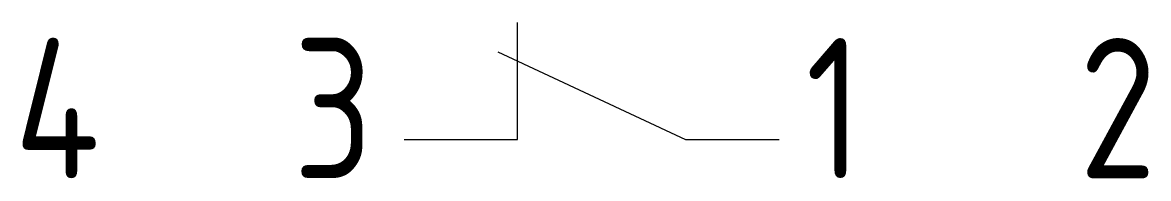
# Model space of a CAD drawing. Extents: x -1592 to -1577.6, y -880.1 to -878.1.
import ezdxf
from ezdxf.enums import TextEntityAlignment as Align

# ---------------------------------------------------------------- set-up
doc = ezdxf.new("R2010")
doc.units = 0
doc.header["$LTSCALE"] = 0.3
doc.layers.add('SYMB_FIL_FIN', color=1, linetype='CONTINUOUS')
doc.layers.add('SYMB_REF_CONTACT', color=2, linetype='CONTINUOUS')
doc.styles.add('NET_1-8', font='ISOCP.shx', dxfattribs={"width": 0.9, "height": 1.8})

msp = doc.modelspace()

# ---------------------------------------------------------------- linework, layer by layer
at = {"layer": 'SYMB_FIL_FIN'}
for p, q in [((-1585.709, -879.593), (-1585.709, -878.093)), ((-1585.959, -878.468), (-1583.559, -879.593)), ((-1587.159, -879.593), (-1585.709, -879.593)), ((-1583.559, -879.593), (-1582.359, -879.593))]:
    msp.add_line(p, q, dxfattribs=at)

# ---------------------------------------------------------------- texts
at = {"layer": 'SYMB_REF_CONTACT', "style": 'NET_1-8', "width": 0.9, "flags": 8}
for tag, text, p in [('4', '', (-1591.057, -880.093)), ('3', '/21', (-1587.557, -880.093))]:
    msp.add_attdef(tag, text=text, height=1.8, dxfattribs=at).set_placement(p, align=Align.RIGHT)
for tag, p, s in [('1', (-1582.02, -880.093), '22/'), ('2', (-1578.52, -880.093), '')]:
    msp.add_attdef(tag, p, s, height=1.8, dxfattribs=at)

doc.saveas('drawing.dxf')
